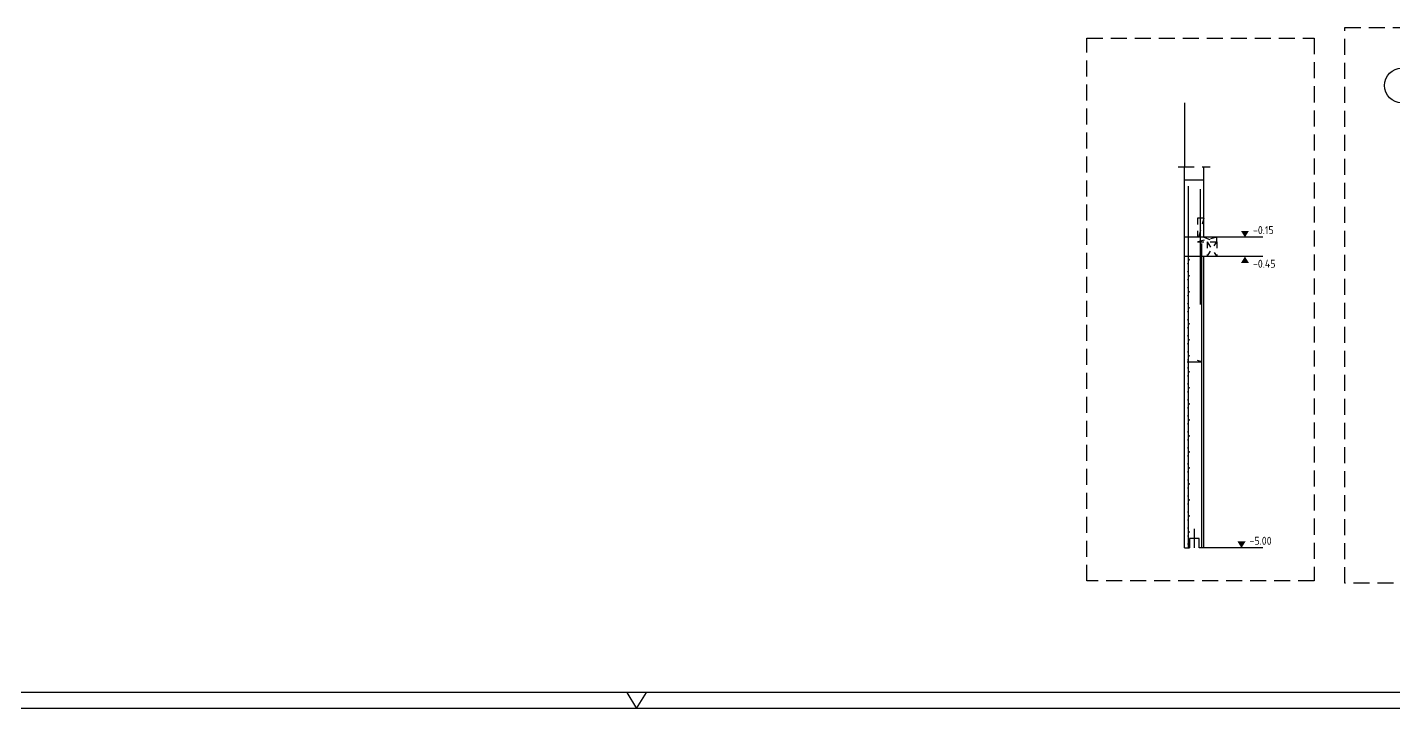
# Model space of a CAD drawing. Extents: x -30 to 112, y -12 to 52.
# Drawn here: x 29.71 to 51.05, y 41.8 to 52.44 of the extents above; entities that cross this region are included whole.
import ezdxf

# ---------------------------------------------------------------- set-up
doc = ezdxf.new("R2010")
doc.units = 0
doc.header["$LTSCALE"] = 0.5
for name, pattern in [('AUSGEZOGEN', [1000.01, 1000, 0.01]), ('DASHED', [0.75, 0.5, -0.25]), ('PUNKT', [0.175, 0.05, -0.125]), ('STRICHLINIE', [0.75, 0.5, -0.25])]:
    doc.linetypes.add(name, pattern=pattern)
for name, color, linetype in [('ACHSEN', 7, 'Continuous'), ('AFU', 7, 'Continuous'), ('BETON', 7, 'Continuous'), ('DETAIL', 7, 'Continuous'), ('DRUEBER', 7, 'Continuous'), ('HILFE', 7, 'Continuous'), ('koten', 7, 'Continuous'), ('OBJEKT', 7, 'Continuous'), ('RAHMEN', 7, 'Continuous'), ('RND', 7, 'Continuous'), ('SFP_Achsen', 7, 'Continuous')]:
    doc.layers.add(name, color=color, linetype=linetype)
doc.styles.add('txt', font='isocp.shx')
doc.linetypes.add('AFU_50K', pattern='A,0.15,["/",Standard,S=0.2,R=0,X=-0.01,Y=-0.1],0.07,["/",Standard,S=0.2,R=0,X=-0.01,Y=-0.1],0.15', length=0.37)

# ---------------------------------------------------------------- blocks, each defined once
blk = doc.blocks.new('okrd_o')
at = {"layer": 'koten', "color": 7, "linetype": 'Continuous'}
blk.add_solid([(-0.125, 0.202), (0.125, 0.202), (0, 0)], dxfattribs=at)
at = {"layer": 'koten', "style": 'txt'}
blk.add_attdef('OKRD', (0.25, 0.1), '', height=0.25, dxfattribs=at)
blk = doc.blocks.new('okrd_u')
at = {"layer": 'koten', "color": 7, "linetype": 'Continuous'}
blk.add_solid([(-0.125, -0.202), (0.125, -0.202), (0, 0)], dxfattribs=at)
at = {"layer": 'koten', "style": 'txt'}
blk.add_attdef('OKRD', (0.25, -0.35), '', height=0.25, dxfattribs=at)
blk = doc.blocks.new('A0-38-0')
at = {"layer": 'RAHMEN'}
blk.add_line((156.9, 84.1), (0, 84.1), dxfattribs=at)
at = {"layer": 'RAHMEN', "color": 7, "linetype": 'Continuous'}
for p, q in [((78.14, 84.1), (78.45, 83.6)), ((78.45, 83.6), (78.76, 84.1))]:
    blk.add_line(p, q, dxfattribs=at)
at = {"layer": 'RAHMEN', "color": 5}
blk.add_line((156.4, 83.6), (2, 83.6), dxfattribs=at)

msp = doc.modelspace()

# ---------------------------------------------------------------- linework, layer by layer
at = {"layer": 'ACHSEN', "color": 140, "linetype": 'AUSGEZOGEN'}
msp.add_line((47.78689, 51.25885), (47.78689, 50.25885), dxfattribs=at)
at = {"layer": 'AFU', "color": 8, "linetype": 'AFU_50K'}
for p, q in [((48.08689, 49.15885), (47.78689, 49.15885)), ((48.08689, 48.85885), (47.78689, 48.85885))]:
    msp.add_line(p, q, dxfattribs=at)
at = {"layer": 'AFU', "color": 8, "linetype": 'AUSGEZOGEN'}
for p, q in [((48.01189, 44.45885), (47.86189, 44.45885)), ((47.86189, 44.45885), (47.86189, 44.30885)), ((48.01189, 44.30885), (48.01189, 44.45885)), ((47.78689, 44.30885), (47.86189, 44.30885)), ((48.08689, 44.30885), (48.01189, 44.30885))]:
    msp.add_line(p, q, dxfattribs=at)
at = {"layer": 'AFU', "color": 1, "linetype": 'AUSGEZOGEN'}
msp.add_line((47.93689, 44.60885), (47.93689, 44.30885), dxfattribs=at)
at = {"layer": 'BETON', "color": 6, "linetype": 'AUSGEZOGEN'}
for p, q in [((47.78689, 44.30885), (47.78689, 50.05885)), ((47.78689, 50.05885), (48.08689, 50.05885)), ((48.08689, 49.15885), (48.08689, 50.05885)), ((49.00561, 49.15885), (48.08689, 49.15885)), ((48.08689, 44.30885), (48.08689, 48.85885)), ((49.00561, 48.85885), (48.08689, 48.85885))]:
    msp.add_line(p, q, dxfattribs=at)
at = {"layer": 'DETAIL', "color": 102, "linetype": 'STRICHLINIE'}
for points in [[(50.28939, 43.76004), (50.28939, 52.43726), (53.67342, 52.43726), (53.67342, 43.76004)], [(46.2559, 43.7942), (46.2559, 52.26645), (49.81084, 52.26645), (49.81084, 43.7942)]]:
    msp.add_lwpolyline(points, close=True, dxfattribs=at)
at = {"layer": 'DRUEBER', "color": 7, "linetype": 'PUNKT'}
for p, q in [((48.08689, 49.45885), (47.98689, 49.45885)), ((47.98689, 49.45885), (47.98689, 49.08885)), ((48.08689, 49.45885), (47.98689, 49.08885)), ((48.28689, 49.15885), (47.98689, 49.08885)), ((48.08689, 49.15885), (48.28689, 49.08885)), ((48.28689, 49.08885), (48.28689, 49.15885)), ((47.98689, 49.08885), (48.28689, 49.08885)), ((48.13689, 49.08885), (48.13689, 48.85885)), ((48.13689, 48.85885), (48.28689, 49.08885)), ((48.13689, 49.08885), (48.28689, 48.85885)), ((48.28689, 49.08885), (48.28689, 48.85886))]:
    msp.add_line(p, q, dxfattribs=at)
at = {"layer": 'HILFE', "color": 102, "linetype": 'DASHED'}
msp.add_line((47.68689, 50.25885), (48.18689, 50.25885), dxfattribs=at)
at = {"layer": 'HILFE', "color": 102, "linetype": 'AUSGEZOGEN'}
msp.add_line((49.00561, 44.30885), (48.08689, 44.30885), dxfattribs=at)
at = {"layer": 'OBJEKT', "color": 7, "linetype": 'AUSGEZOGEN'}
for p, q in [((47.78689, 50.05885), (47.78689, 50.25885)), ((48.08689, 50.05885), (48.08689, 50.25885))]:
    msp.add_line(p, q, dxfattribs=at)
at = {"layer": 'RND', "color": 1, "linetype": 'AUSGEZOGEN'}
for points in [[(47.83951, 49.95885), (47.83951, 44.30885)], [(48.03629, 48.11027), (48.03629, 49.91027)], [(48.04781, 49.06027), (48.04781, 44.31027)], [(47.8276, 47.21651), (48.0576, 47.21651), (47.98515, 47.23526)]]:
    msp.add_lwpolyline(points, dxfattribs=at)
at = {"layer": 'RND', "color": 7, "linetype": 'AUSGEZOGEN', "const_width": 0.007}
for points in [[(47.8269, 48.74581, 1), (47.8339, 48.74581, 1)], [(48.05461, 48.74581, 1), (48.06161, 48.74581, 1)], [(47.8269, 48.62081, 1), (47.8339, 48.62081, 1)], [(47.8269, 48.49581, 1), (47.8339, 48.49581, 1)], [(48.05461, 48.62081, 1), (48.06161, 48.62081, 1)], [(48.05461, 48.49581, 1), (48.06161, 48.49581, 1)], [(47.8269, 48.37081, 1), (47.8339, 48.37081, 1)], [(47.8269, 48.24581, 1), (47.8339, 48.24581, 1)], [(48.05461, 48.37081, 1), (48.06161, 48.37081, 1)], [(48.05461, 48.24581, 1), (48.06161, 48.24581, 1)], [(47.8269, 48.12081, 1), (47.8339, 48.12081, 1)], [(48.05461, 48.12081, 1), (48.06161, 48.12081, 1)], [(47.8269, 47.99581, 1), (47.8339, 47.99581, 1)], [(47.8269, 47.87081, 1), (47.8339, 47.87081, 1)], [(48.05461, 47.99581, 1), (48.06161, 47.99581, 1)], [(48.05461, 47.87081, 1), (48.06161, 47.87081, 1)], [(47.8269, 47.74581, 1), (47.8339, 47.74581, 1)], [(47.8269, 47.62081, 1), (47.8339, 47.62081, 1)], [(48.05461, 47.74581, 1), (48.06161, 47.74581, 1)], [(48.05461, 47.62081, 1), (48.06161, 47.62081, 1)], [(47.8269, 47.49581, 1), (47.8339, 47.49581, 1)], [(48.05461, 47.49581, 1), (48.06161, 47.49581, 1)], [(47.8311, 47.21651, -1), (47.8241, 47.21651, -1)], [(47.8269, 47.37081, 1), (47.8339, 47.37081, 1)], [(47.8269, 47.24581, 1), (47.8339, 47.24581, 1)], [(48.05461, 47.37081, 1), (48.06161, 47.37081, 1)], [(48.05461, 47.24581, 1), (48.06161, 47.24581, 1)], [(47.8269, 47.12081, 1), (47.8339, 47.12081, 1)], [(47.8269, 46.99581, 1), (47.8339, 46.99581, 1)], [(48.05461, 47.12081, 1), (48.06161, 47.12081, 1)], [(48.05461, 46.99581, 1), (48.06161, 46.99581, 1)], [(47.8269, 46.87081, 1), (47.8339, 46.87081, 1)], [(47.8269, 46.74581, 1), (47.8339, 46.74581, 1)], [(48.05461, 46.87081, 1), (48.06161, 46.87081, 1)], [(48.05461, 46.74581, 1), (48.06161, 46.74581, 1)], [(47.8269, 46.62081, 1), (47.8339, 46.62081, 1)], [(48.05461, 46.62081, 1), (48.06161, 46.62081, 1)], [(47.8269, 46.49581, 1), (47.8339, 46.49581, 1)], [(47.8269, 46.37081, 1), (47.8339, 46.37081, 1)], [(48.05461, 46.49581, 1), (48.06161, 46.49581, 1)], [(48.05461, 46.37081, 1), (48.06161, 46.37081, 1)], [(47.8269, 46.24581, 1), (47.8339, 46.24581, 1)], [(47.8269, 46.12081, 1), (47.8339, 46.12081, 1)], [(48.05461, 46.24581, 1), (48.06161, 46.24581, 1)], [(48.05461, 46.12081, 1), (48.06161, 46.12081, 1)], [(47.8269, 45.99581, 1), (47.8339, 45.99581, 1)], [(48.05461, 45.99581, 1), (48.06161, 45.99581, 1)], [(47.8269, 45.87081, 1), (47.8339, 45.87081, 1)], [(47.8269, 45.74581, 1), (47.8339, 45.74581, 1)], [(48.05461, 45.87081, 1), (48.06161, 45.87081, 1)], [(48.05461, 45.74581, 1), (48.06161, 45.74581, 1)], [(47.8269, 45.62081, 1), (47.8339, 45.62081, 1)], [(47.8269, 45.49581, 1), (47.8339, 45.49581, 1)], [(48.05461, 45.62081, 1), (48.06161, 45.62081, 1)], [(48.05461, 45.49581, 1), (48.06161, 45.49581, 1)], [(47.8269, 45.37081, 1), (47.8339, 45.37081, 1)], [(48.05461, 45.37081, 1), (48.06161, 45.37081, 1)], [(47.8269, 45.24581, 1), (47.8339, 45.24581, 1)], [(47.8269, 45.12081, 1), (47.8339, 45.12081, 1)], [(48.05461, 45.24581, 1), (48.06161, 45.24581, 1)], [(48.05461, 45.12081, 1), (48.06161, 45.12081, 1)], [(47.8269, 44.99581, 1), (47.8339, 44.99581, 1)], [(47.8269, 44.87081, 1), (47.8339, 44.87081, 1)], [(48.05461, 44.99581, 1), (48.06161, 44.99581, 1)], [(48.05461, 44.87081, 1), (48.06161, 44.87081, 1)], [(47.8269, 44.74581, 1), (47.8339, 44.74581, 1)], [(47.8269, 44.62081, 1), (47.8339, 44.62081, 1)], [(48.05461, 44.74581, 1), (48.06161, 44.74581, 1)], [(48.05461, 44.62081, 1), (48.06161, 44.62081, 1)], [(47.8269, 44.49581, 1), (47.8339, 44.49581, 1)], [(48.05461, 44.49581, 1), (48.06161, 44.49581, 1)], [(47.8269, 44.37081, 1), (47.8339, 44.37081, 1)], [(48.05461, 44.37081, 1), (48.06161, 44.37081, 1)]]:
    msp.add_lwpolyline(points, format="xyb", close=True, dxfattribs=at)
at = {"layer": 'RND', "color": 7, "linetype": 'AUSGEZOGEN'}
for centre in [(47.85218, 48.80831), (47.85218, 48.55831), (47.85218, 48.30831), (47.85218, 48.05831), (47.85218, 47.80831), (47.85218, 47.55831), (47.85218, 47.30831), (47.85218, 47.05831), (47.85218, 46.80831), (47.85218, 46.55831), (47.85218, 46.30831), (47.85218, 46.05831), (47.85218, 45.80831), (47.85218, 45.55831), (47.85218, 45.30831), (47.85218, 45.05831), (47.85218, 44.80831), (47.85218, 44.55831)]:
    msp.add_circle(centre, 0.007, dxfattribs=at)
at = {"layer": 'SFP_Achsen', "color": 7, "linetype": 'AUSGEZOGEN'}
msp.add_circle((51.17829, 51.52933), 0.27048, dxfattribs=at)

# ---------------------------------------------------------------- block references
at = {"layer": 'koten', "color": 7, "linetype": 'DASHED', "xscale": 0.5, "yscale": 0.5, "zscale": 0.5}
for p, values in [((48.72863, 49.15885), {'OKRD': '-0.15'}), ((48.67492, 44.30885), {'OKRD': '-5.00'})]:
    msp.add_blockref('okrd_o', p, dxfattribs=at).add_auto_attribs(values)
at = {"layer": 'koten', "color": 7, "linetype": 'AUSGEZOGEN', "xscale": 0.5, "yscale": 0.5, "zscale": 0.5}
msp.add_blockref('okrd_u', (48.72863, 48.85885), dxfattribs=at).add_auto_attribs({'OKRD': '-0.45'})
at = {"layer": 'RAHMEN', "color": 7, "xscale": 0.5, "yscale": 0.5, "zscale": 0.5}
msp.add_blockref('A0-38-0', (0, 0), dxfattribs=at)

doc.saveas('drawing.dxf')
